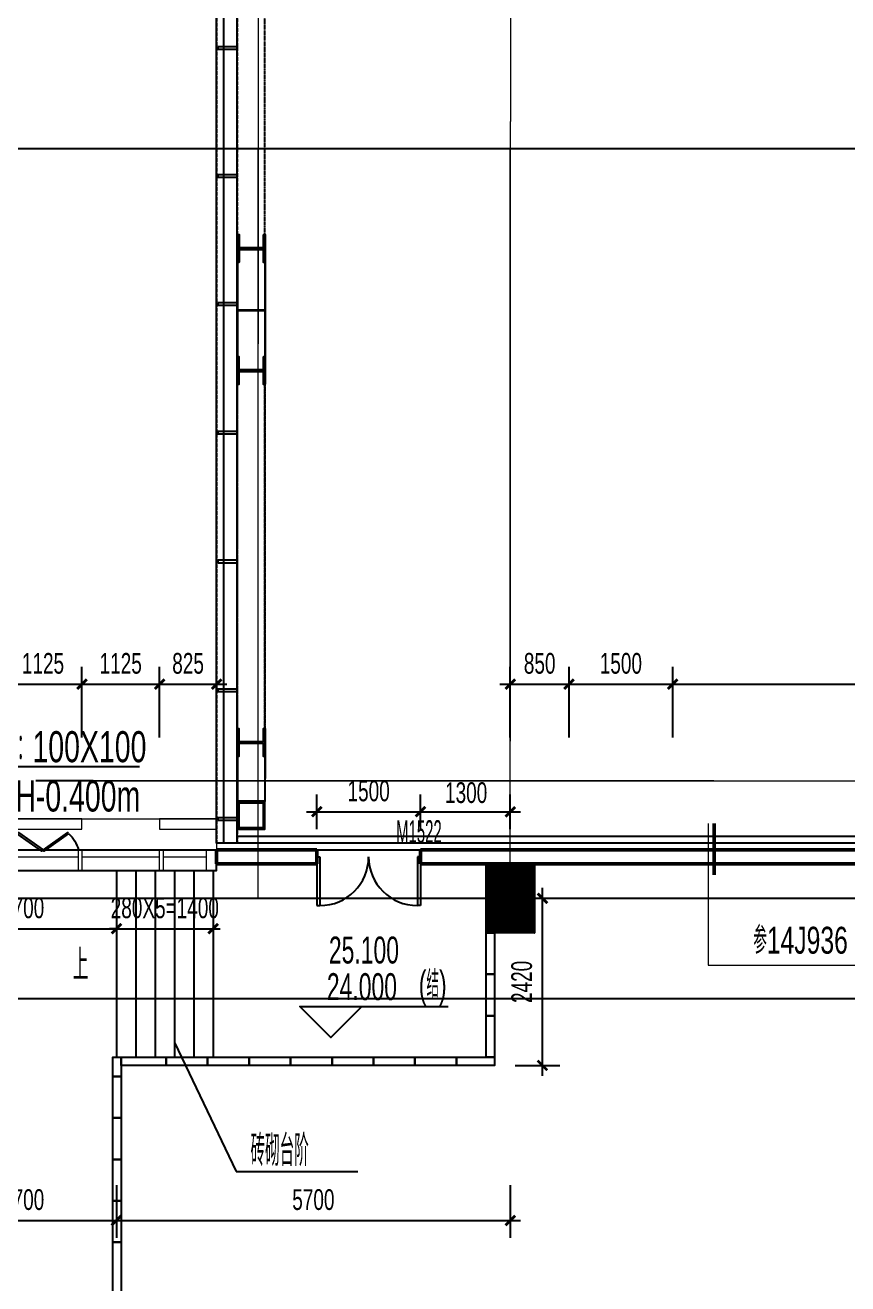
# Model space of a CAD drawing. Header units: millimetres. Extents: x 285006 to 3037698, y -2820855 to 192241.
# Drawn here: x 1050512 to 1062418, y -2798236 to -2780014 of the extents above; entities that cross this region are included whole.
import ezdxf
from ezdxf.enums import TextEntityAlignment as Align
from ezdxf.xclip import XClip

# ---------------------------------------------------------------- set-up
doc = ezdxf.new("R2010")
doc.units = ezdxf.units.MM
doc.header["$XCLIPFRAME"] = 2
doc.header["$PDMODE"] = 35
doc.header["$PDSIZE"] = -0.1
for name, pattern in [('1#B-6F$0$DOTE', [2.42, 2, -0.2, 0.02, -0.2]), ('1#C-6F$0$CONTINOUS', [0]), ('1#C-6F$0$DASH', [0.35, 0.25, -0.1]), ('1#C-6F$0$DASHED2', [0.375, 0.25, -0.125]), ('1#C-6F$0$DOTE', [2.42, 2, -0.2, 0.02, -0.2]), ('DASH', [0.35, 0.25, -0.1]), ('WALL-1C-6F-1$0$CONTINOUS', [0])]:
    doc.linetypes.add(name, pattern=pattern)
for name, color, linetype, lineweight in [('1#B-6F$0$A-ANNO-GRID', 10, '1#B-6F$0$DOTE', 18), ('1#C-6F$0$A-ANNO-GRID', 10, '1#C-6F$0$DOTE', 18), ('DIM-1B-6F$0$A-ANNO-DIMS', 73, 'Continuous', 18), ('DOOR-1B-IDEN-6F$0$A-DOOR-IDEN', 7, 'Continuous', 25), ('EXWALL-1B-6F$0$A-FLOR-UNDR', 11, 'Continuous', 18), ('EXWALL-1B-6F$0$A-WALL-GLAZ', 142, 'Continuous', 18), ('EXWALL-1B-6F$0$A-WALL-STON', 31, 'Continuous', 18), ('IDEN-1AB-6F$0$A-ANNO-LEVL', 130, 'Continuous', 25), ('IDEN-1AB-6F$0$A-ANNO-TEXT', 7, 'Continuous', 25), ('IDEN-1AB-6F$0$A-COND-IDEN-TEXT', 11, 'Continuous', 18), ('VERT-IDEN-1B-4F$0$A-COND-IDEN-TEXT', 11, 'Continuous', 18), ('VERT-IDEN-1B-4F$0$A-ROOM-IDEN', 7, 'Continuous', 25), ('WALL-1A1B-6F$0$A-WALL', 2, 'Continuous', 50), ('WALL-1A1B-6F$0$IDEN-1AB-6F$0$A-ROOM-IDEN', 7, 'Continuous', 25), ('WALL-1C-6F-1$0$A-FLOR-UNDR', 11, 'Continuous', 18), ('WALL-1C-6F-1$0$A-WALL-GLAZ', 142, 'Continuous', 18), ('板边洞口-1C-6F$0$A-HOLE', 5, 'Continuous', 25), ('索引-1A1B-6F1$0$A-ANNO-BREA', 13, 'Continuous', 18), ('索引-1A1B-6F1$0$A-ANNO-TEXT', 7, 'Continuous', 25)]:
    doc.layers.add(name, color=color, linetype=linetype, lineweight=lineweight)
for name, color, linetype in [('1#C-6F$0$0-XREF', 7, 'Continuous'), ('1#C-6F$0$A-WALL', 2, 'Continuous'), ('1#C-6F$0$S-W-BEAMLINE', 4, '1#C-6F$0$DASHED2'), ('4玻璃幕墙', 1, 'Continuous'), ('6铝型材', 8, 'Continuous'), ('___', 4, 'Continuous'), ('COL-1A1B-4~12$0$S-PUB-COL', 6, 'Continuous'), ('COL-1A1B-4~12$0$S-PUB-COLHATCH', 8, 'Continuous'), ('WALL-1A1B-6F$0$A-DOOR', 142, 'Continuous'), ('WALL-1A1B-6F$0$IDEN-1AB-6F$0$DIM_SYMB', 3, 'Continuous'), ('WALL-地台', 8, 'Continuous')]:
    doc.layers.add(name, color=color, linetype=linetype)
doc.styles.add('CCD_DIM', font='archs.shx', dxfattribs={"width": 0.7})
doc.styles.add('DIM-1B-6F$0$HYGB2014', font='hygbsz.shx', dxfattribs={"width": 0.7, "bigfont": 'hygbhz.shx'})
doc.styles.add('DOOR-1B-IDEN-6F$0$HYGB2014', font='hygbsz.shx', dxfattribs={"width": 0.7, "bigfont": 'hygbhz.shx'})
doc.styles.add('IDEN-1AB-6F$0$HYGB2014', font='hygbsz.shx', dxfattribs={"width": 0.7, "bigfont": 'hygbhz.shx'})
doc.styles.add('VERT-IDEN-1B-4F$0$HYGB2014', font='hygbsz.shx', dxfattribs={"width": 0.7, "bigfont": 'hygbhz.shx'})
doc.styles.add('WALL-1A1B-6F$0$IDEN-1AB-6F$0$HYGB2014', font='hygbsz.shx', dxfattribs={"width": 0.7, "bigfont": 'hygbhz.shx'})
doc.styles.add('索引-1A1B-6F1$0$HYGB2014', font='hygbsz.shx', dxfattribs={"width": 0.7, "bigfont": 'hygbhz.shx'})
doc.dimstyles.new('DIM-1B-6F$0$DIMN', dxfattribs={"dimtxt": 300, "dimasz": 100, "dimexe": 250, "dimexo": 300, "dimgap": 0, "dimtad": 0, "dimdec": 0, "dimzin": 0, "dimdsep": 46, "dimtxsty": 'DIM-1B-6F$0$HYGB2014', "dimblk": 'DIM-1B-6F$0$_archtick', "dimcen": 0.09, "dimdle": 150, "dimclrt": 7, "dimazin": 0, "dimtfac": 1, "dimtdec": 0, "dimtix": 1, "dimtmove": 2, "dimatfit": 3, "dimfxl": 1, "dimtvp": 1, "dimtolj": 1, "dimtzin": 0, "dimarcsym": 0})

# ---------------------------------------------------------------- blocks, each defined once
blk = doc.blocks.new('WALL-1C-6F-1$0$mullion_____')
at = {"layer": '6铝型材'}
for p, q in [((-36798, -1713), (-36798, -1433)), ((-36798, -1433), (-36758, -1433)), ((-36758, -1713), (-36758, -1433)), ((-36798, -1713), (-36758, -1713)), ((-36778, -1713), (-36778, -1733))]:
    blk.add_line(p, q, dxfattribs=at)
blk = doc.blocks.new('WALL-1C-6F-1')
at = {"layer": '4玻璃幕墙'}
blk.add_lwpolyline([(98374985, 18794859), (98374985, 18768923)], dxfattribs=at)
at = {"layer": 'WALL-1C-6F-1$0$A-FLOR-UNDR', "linetype": 'WALL-1C-6F-1$0$CONTINOUS', "lineweight": -3, "ltscale": 3}
blk.add_line((98375185, 18769022), (98388435, 18769022), dxfattribs=at)
at = {"layer": 'WALL-地台', "linetype": 'DASH', "ltscale": 200}
blk.add_line((98374885, 18796546), (98374885, 18768923), dxfattribs=at)
blk.add_lwpolyline([(98375185, 18794859), (98375185, 18768923)], dxfattribs=at)
at = {"layer": 'WALL-1C-6F-1$0$A-WALL-GLAZ', "lineweight": -3, "rotation": 269.9999995734953}
for p in [(98376618, 18743657), (98376618, 18741805), (98376618, 18739953), (98376618, 18738088), (98376618, 18736224), (98376618, 18734359), (98376618, 18732494)]:
    blk.add_blockref('WALL-1C-6F-1$0$mullion_____', p, dxfattribs=at)
blk = doc.blocks.new('1#C-6F$0$A$C13D20D7F')
at = {"layer": '1#C-6F$0$S-W-BEAMLINE', "color": 6, "linetype": '1#C-6F$0$CONTINOUS'}
blk.add_lwpolyline([(380, 200), (20, 200), (20, 13), (0, 13), (0, 413), (20, 413), (20, 225), (380, 225), (380, 413), (400, 413), (400, 13), (380, 13)], close=True, dxfattribs=at)
blk = doc.blocks.new('1#C-6F$0$A$C346419F8')
at = {"layer": '1#C-6F$0$S-W-BEAMLINE', "color": 6, "linetype": '1#C-6F$0$CONTINOUS'}
for points in [[(0, 400), (0, 0), (400, 0), (400, 400)], [(20, 380), (20, 20), (380, 20), (380, 380)]]:
    blk.add_lwpolyline(points, close=True, dxfattribs=at)
blk = doc.blocks.new('结构留洞-1#AB-6F')
at = {"layer": 'Defpoints'}
blk.add_lwpolyline([(103000, 20800), (107150, 20800), (107150, 21100), (120900, 21100), (120900, 20900), (120900, 20900), (120900, -500), (120200, -500), (120200, -400), (111750, -400), (111750, -500), (111050, -500), (111050, -400), (102753, -400)], dxfattribs=at)
blk = doc.blocks.new('EXWALL-1B-6F$0$幕墙-1125陶板单元')
blk.add_lwpolyline([(-562.5, 150), (562.5, 150), (562.5, 0), (-562.5, 0)], close=True)
blk = doc.blocks.new('EXWALL-1B-6F$0$ef')
at = {"layer": 'EXWALL-1B-6F$0$A-WALL-GLAZ', "lineweight": -3}
for points in [[(98270726, 18746787), (98270744, 18746769), (98271098, 18747022), (98271079, 18747040)], [(98271469, 18746787), (98271451, 18746769), (98271098, 18747022), (98271116, 18747040)]]:
    blk.add_lwpolyline(points, close=True, dxfattribs=at)
for centre, start, end in [((98271019, 18747123), 193.0402, 228.8588), ((98271176, 18747123), 311.1412, 346.9598)]:
    blk.add_arc(centre, 446, start, end, dxfattribs=at)
blk = doc.blocks.new('EXWALL-1B-6F')
at = {"layer": 'EXWALL-1B-6F$0$A-FLOR-UNDR'}
blk.add_lwpolyline([(98333335, 18769022), (98333335, 18769272), (98374885, 18769272), (98374885, 18768822)], dxfattribs=at)
at = {"layer": 'EXWALL-1B-6F$0$A-WALL-GLAZ', "lineweight": -3}
for p, q in [((98333635, 18768822), (98374885, 18768822)), ((98374885, 18768822), (98374885, 18768622))]:
    blk.add_line(p, q, dxfattribs=at)
at = {"layer": 'EXWALL-1B-6F$0$A-WALL-GLAZ'}
for p, q in [((98371860, 18768722), (98372885, 18768722)), ((98372935, 18768722), (98374060, 18768722)), ((98374110, 18768722), (98374735, 18768722)), ((98374885, 18768622), (98374885, 18768522)), ((98370723, 18768522), (98374885, 18768522))]:
    blk.add_line(p, q, dxfattribs=at)
for points in [[(98372885, 18768822), (98372935, 18768822), (98372935, 18768522), (98372885, 18768522)], [(98374060, 18768822), (98374110, 18768822), (98374110, 18768522), (98374060, 18768522)], [(98374735, 18768522), (98374885, 18768522), (98374885, 18768822), (98374735, 18768822)]]:
    blk.add_lwpolyline(points, close=True, dxfattribs=at)
at = {"layer": 'EXWALL-1B-6F$0$A-WALL-STON'}
blk.add_lwpolyline([(98374060, 18769122), (98374885, 18769122), (98374885, 18769272), (98374060, 18769272)], close=True, dxfattribs=at)
at = {"xscale": -1, "rotation": 180}
blk.add_blockref('EXWALL-1B-6F$0$ef', (101275, 37515844), dxfattribs=at)
at = {"layer": 'EXWALL-1B-6F$0$A-WALL-STON', "xscale": -1, "rotation": 180}
blk.add_blockref('EXWALL-1B-6F$0$幕墙-1125陶板单元', (98372373, 18769272), dxfattribs=at)
blk = doc.blocks.new('WALL-1A1B-6F$0$_A0GGR')
for p, q in [((-0.5, 0), (-0.5, -0.47)), ((-0.5, 0), (-0.47, 0)), ((-0.47, 0), (-0.47, -0.47)), ((0.47, 0), (0.47, -0.47)), ((0.5, 0), (0.47, 0)), ((0.5, 0), (0.5, -0.47)), ((-0.5, -0.47), (-0.47, -0.47)), ((0.5, -0.47), (0.47, -0.47))]:
    blk.add_line(p, q)
for centre, start, end in [((-0.47, 0), 270, 0), ((0.47, 0), 180, 270)]:
    blk.add_arc(centre, 0.47, start, end)
blk = doc.blocks.new('COL-1A1B-4~12')
at = {"layer": 'COL-1A1B-4~12$0$S-PUB-COLHATCH'}
h = blk.add_hatch(dxfattribs=at)
h.set_pattern_fill('ANSI31', color=256)
h.set_pattern_definition([(45, (112786.15705, 5250.88743), (-0.08838834764832, 0.08838834764832), [])])
h.paths.add_polyline_path([(98378785, 18767622), (98379485, 18767622), (98379485, 18768622), (98378785, 18768622)])
at = {"layer": 'COL-1A1B-4~12$0$S-PUB-COL'}
blk.add_lwpolyline([(98378785, 18768622), (98379485, 18768622), (98379485, 18767622), (98378785, 18767622)], close=True, dxfattribs=at)
blk = doc.blocks.new('1#B-6F$0$A$C465C26A5')
at = {"layer": '1#B-6F$0$A-ANNO-GRID', "ltscale": 1.5}
for p, q in [((-12650, -1700), (-12650, 56496.4)), ((-9000, -1700), (-9000, 56496.4)), ((-15865.9, 0), (5275, 0))]:
    blk.add_line(p, q, dxfattribs=at)
blk = doc.blocks.new('DIM-1B-6F$0$_archtick')
at = {"const_width": 0.4}
blk.add_lwpolyline([(-0.7, -0.7), (0.7, 0.7)], dxfattribs=at)
blk = doc.blocks.new('CCD_Dimension_Tick')
at = {"color": 0, "linetype": 'ByBlock'}
for p, q in [((-1.09, 0), (0, 0)), ((0, 0), (1.09, 0))]:
    blk.add_line(p, q, dxfattribs=at)
at = {"color": 0, "linetype": 'Continuous', "const_width": 0.608}
blk.add_lwpolyline([(-0.61, -0.61), (0.61, 0.61)], dxfattribs=at)
blk = doc.blocks.new('*D1549')
at = {"layer": '___', "color": 44, "lineweight": -2, "transparency": 16777216}
for p, q in [((858779, -1074647), (858779, -1074959)), ((859506, -1074647), (859506, -1074959)), ((858879, -1074809), (859406, -1074809))]:
    blk.add_line(p, q, dxfattribs=at)
at = {"layer": 'Defpoints', "color": 0, "transparency": 16777216}
for p in [(858779, -1074497, 0), (859506, -1074497, 0), (859506, -1074809), (1058083, -2814913), (1059208, -2814913), (1059208, -2816155)]:
    blk.add_point(p, dxfattribs=at)
at = {"layer": 'DIM-1B-6F$0$A-ANNO-DIMS', "color": 0, "lineweight": -2, "transparency": 16777216}
for p, q in [((1058083, -2815213), (1058083, -2816405)), ((1059208, -2815213), (1059208, -2816405)), ((1057933, -2816155), (1059358, -2816155))]:
    blk.add_line(p, q, dxfattribs=at)
at = {"layer": '___', "color": 44, "lineweight": -2, "transparency": 16777216, "xscale": 100, "yscale": 100, "zscale": 100}
for p, rotation in [((858779, -1074809), 180.0002028373054), ((859506, -1074809), 0.0002028373054437641)]:
    blk.add_blockref('CCD_Dimension_Tick', p, dxfattribs=dict(at, rotation=rotation))
at = {"layer": 'DIM-1B-6F$0$A-ANNO-DIMS', "color": 0, "lineweight": -2, "transparency": 16777216, "xscale": 100, "yscale": 100, "zscale": 100, "rotation": 180}
blk.add_blockref('DIM-1B-6F$0$_archtick', (1058083, -2816155), dxfattribs=at)
at = {"layer": 'DIM-1B-6F$0$A-ANNO-DIMS', "color": 0, "lineweight": -2, "transparency": 16777216, "xscale": 100, "yscale": 100, "zscale": 100}
blk.add_blockref('DIM-1B-6F$0$_archtick', (1059208, -2816155), dxfattribs=at)
at = {"layer": '___', "color": 50, "transparency": 16777216, "insert": (859142, -1074674), "char_height": 150, "attachment_point": 5, "rotation": 0.0002, "style": 'CCD_DIM'}
blk.add_mtext('\\A1;725', dxfattribs=at)
at = {"layer": 'DIM-1B-6F$0$A-ANNO-DIMS', "color": 7, "transparency": 16777216, "insert": (1058645, -2815855), "char_height": 300, "attachment_point": 5, "style": 'DIM-1B-6F$0$HYGB2014'}
blk.add_mtext('\\A1;1125', dxfattribs=at)
blk = doc.blocks.new('*D1550')
at = {"layer": '___', "color": 44, "lineweight": -2, "transparency": 16777216}
for p, q in [((854266, -1074647), (854266, -1075059)), ((856570, -1074647), (856570, -1075059)), ((856470, -1074909), (854366, -1074909))]:
    blk.add_line(p, q, dxfattribs=at)
at = {"layer": 'Defpoints', "color": 0, "transparency": 16777216}
for p in [(854266, -1074497, 0), (856570, -1074497, 0), (854266, -1074909), (1059208, -2814913), (1060333, -2814913), (1060333, -2816155)]:
    blk.add_point(p, dxfattribs=at)
at = {"layer": 'DIM-1B-6F$0$A-ANNO-DIMS', "color": 0, "lineweight": -2, "transparency": 16777216}
for p, q in [((1059208, -2815213), (1059208, -2816405)), ((1060333, -2815213), (1060333, -2816405)), ((1059058, -2816155), (1060483, -2816155))]:
    blk.add_line(p, q, dxfattribs=at)
at = {"layer": '___', "color": 44, "lineweight": -2, "transparency": 16777216, "xscale": 100, "yscale": 100, "zscale": 100, "rotation": 180}
blk.add_blockref('CCD_Dimension_Tick', (854266, -1074909), dxfattribs=at)
at = {"layer": '___', "color": 44, "lineweight": -2, "transparency": 16777216, "xscale": 100, "yscale": 100, "zscale": 100}
blk.add_blockref('CCD_Dimension_Tick', (856570, -1074909), dxfattribs=at)
at = {"layer": 'DIM-1B-6F$0$A-ANNO-DIMS', "color": 0, "lineweight": -2, "transparency": 16777216, "xscale": 100, "yscale": 100, "zscale": 100, "rotation": 180}
blk.add_blockref('DIM-1B-6F$0$_archtick', (1059208, -2816155), dxfattribs=at)
at = {"layer": 'DIM-1B-6F$0$A-ANNO-DIMS', "color": 0, "lineweight": -2, "transparency": 16777216, "xscale": 100, "yscale": 100, "zscale": 100}
blk.add_blockref('DIM-1B-6F$0$_archtick', (1060333, -2816155), dxfattribs=at)
at = {"layer": '___', "color": 50, "transparency": 16777216, "insert": (855418, -1074774), "char_height": 150, "attachment_point": 5, "style": 'CCD_DIM'}
blk.add_mtext('\\A1;2305', dxfattribs=at)
at = {"layer": 'DIM-1B-6F$0$A-ANNO-DIMS', "color": 7, "transparency": 16777216, "insert": (1059770, -2815855), "char_height": 300, "attachment_point": 5, "style": 'DIM-1B-6F$0$HYGB2014'}
blk.add_mtext('\\A1;1125', dxfattribs=at)
blk = doc.blocks.new('*D1551')
at = {"layer": '___', "color": 44, "lineweight": -2, "transparency": 16777216}
for p, q in [((855943, -1074647), (855943, -1074804)), ((856043, -1074654), (856470, -1074654)), ((856570, -1074647), (856570, -1074804))]:
    blk.add_line(p, q, dxfattribs=at)
at = {"layer": 'Defpoints', "color": 0, "transparency": 16777216}
for p in [(855943, -1074497, 0), (856570, -1074497, 0), (856570, -1074654), (1060333, -2814913), (1061458, -2814913), (1061458, -2816155)]:
    blk.add_point(p, dxfattribs=at)
at = {"layer": 'DIM-1B-6F$0$A-ANNO-DIMS', "color": 0, "lineweight": -2, "transparency": 16777216}
for p, q in [((1060333, -2815213), (1060333, -2816405)), ((1061458, -2815213), (1061458, -2816405)), ((1060183, -2816155), (1061608, -2816155))]:
    blk.add_line(p, q, dxfattribs=at)
at = {"layer": '___', "color": 44, "lineweight": -2, "transparency": 16777216, "xscale": 100, "yscale": 100, "zscale": 100, "rotation": 180}
blk.add_blockref('CCD_Dimension_Tick', (855943, -1074654), dxfattribs=at)
at = {"layer": '___', "color": 44, "lineweight": -2, "transparency": 16777216, "xscale": 100, "yscale": 100, "zscale": 100}
blk.add_blockref('CCD_Dimension_Tick', (856570, -1074654), dxfattribs=at)
at = {"layer": 'DIM-1B-6F$0$A-ANNO-DIMS', "color": 0, "lineweight": -2, "transparency": 16777216, "xscale": 100, "yscale": 100, "zscale": 100, "rotation": 180}
blk.add_blockref('DIM-1B-6F$0$_archtick', (1060333, -2816155), dxfattribs=at)
at = {"layer": 'DIM-1B-6F$0$A-ANNO-DIMS', "color": 0, "lineweight": -2, "transparency": 16777216, "xscale": 100, "yscale": 100, "zscale": 100}
blk.add_blockref('DIM-1B-6F$0$_archtick', (1061458, -2816155), dxfattribs=at)
at = {"layer": '___', "color": 50, "transparency": 16777216, "insert": (856257, -1074519), "char_height": 150, "attachment_point": 5, "style": 'CCD_DIM'}
blk.add_mtext('\\A1;625', dxfattribs=at)
at = {"layer": 'DIM-1B-6F$0$A-ANNO-DIMS', "color": 7, "transparency": 16777216, "insert": (1060895, -2815855), "char_height": 300, "attachment_point": 5, "style": 'DIM-1B-6F$0$HYGB2014'}
blk.add_mtext('\\A1;1125', dxfattribs=at)
blk = doc.blocks.new('*D1413')
at = {"layer": 'Defpoints', "color": 0, "transparency": 16777216}
for p in [(1051333, -2789555), (1050208, -2790626), (1051333, -2790626)]:
    blk.add_point(p, dxfattribs=at)
at = {"layer": 'DIM-1B-6F$0$A-ANNO-DIMS', "color": 0, "lineweight": -2, "transparency": 16777216}
for p, q in [((1050208, -2790326), (1050208, -2789305)), ((1051333, -2790326), (1051333, -2789305)), ((1050058, -2789555), (1051483, -2789555))]:
    blk.add_line(p, q, dxfattribs=at)
at = {"layer": 'DIM-1B-6F$0$A-ANNO-DIMS', "color": 0, "lineweight": -2, "transparency": 16777216, "xscale": 100, "yscale": 100, "zscale": 100, "rotation": 180}
blk.add_blockref('DIM-1B-6F$0$_archtick', (1050208, -2789555), dxfattribs=at)
at = {"layer": 'DIM-1B-6F$0$A-ANNO-DIMS', "color": 0, "lineweight": -2, "transparency": 16777216, "xscale": 100, "yscale": 100, "zscale": 100}
blk.add_blockref('DIM-1B-6F$0$_archtick', (1051333, -2789555), dxfattribs=at)
at = {"layer": 'DIM-1B-6F$0$A-ANNO-DIMS', "color": 7, "transparency": 16777216, "insert": (1050770, -2789255), "char_height": 300, "attachment_point": 5, "style": 'DIM-1B-6F$0$HYGB2014'}
blk.add_mtext('\\A1;1125', dxfattribs=at)
blk = doc.blocks.new('*D1414')
at = {"layer": 'Defpoints', "color": 0, "transparency": 16777216}
for p in [(1052458, -2789555), (1051333, -2790626), (1052458, -2790626)]:
    blk.add_point(p, dxfattribs=at)
at = {"layer": 'DIM-1B-6F$0$A-ANNO-DIMS', "color": 0, "lineweight": -2, "transparency": 16777216}
for p, q in [((1051333, -2790326), (1051333, -2789305)), ((1052458, -2790326), (1052458, -2789305)), ((1051183, -2789555), (1052608, -2789555))]:
    blk.add_line(p, q, dxfattribs=at)
at = {"layer": 'DIM-1B-6F$0$A-ANNO-DIMS', "color": 0, "lineweight": -2, "transparency": 16777216, "xscale": 100, "yscale": 100, "zscale": 100, "rotation": 180}
blk.add_blockref('DIM-1B-6F$0$_archtick', (1051333, -2789555), dxfattribs=at)
at = {"layer": 'DIM-1B-6F$0$A-ANNO-DIMS', "color": 0, "lineweight": -2, "transparency": 16777216, "xscale": 100, "yscale": 100, "zscale": 100}
blk.add_blockref('DIM-1B-6F$0$_archtick', (1052458, -2789555), dxfattribs=at)
at = {"layer": 'DIM-1B-6F$0$A-ANNO-DIMS', "color": 7, "transparency": 16777216, "insert": (1051895, -2789255), "char_height": 300, "attachment_point": 5, "style": 'DIM-1B-6F$0$HYGB2014'}
blk.add_mtext('\\A1;1125', dxfattribs=at)
blk = doc.blocks.new('*D1415')
at = {"layer": 'Defpoints', "color": 0, "transparency": 16777216}
for p in [(1053283, -2789555), (1052458, -2790626), (1053283, -2790626)]:
    blk.add_point(p, dxfattribs=at)
at = {"layer": 'DIM-1B-6F$0$A-ANNO-DIMS', "color": 0, "lineweight": -2, "transparency": 16777216}
for p, q in [((1052458, -2790326), (1052458, -2789305)), ((1053283, -2790326), (1053283, -2789305)), ((1052308, -2789555), (1053433, -2789555))]:
    blk.add_line(p, q, dxfattribs=at)
at = {"layer": 'DIM-1B-6F$0$A-ANNO-DIMS', "color": 0, "lineweight": -2, "transparency": 16777216, "xscale": 100, "yscale": 100, "zscale": 100, "rotation": 180}
blk.add_blockref('DIM-1B-6F$0$_archtick', (1052458, -2789555), dxfattribs=at)
at = {"layer": 'DIM-1B-6F$0$A-ANNO-DIMS', "color": 0, "lineweight": -2, "transparency": 16777216, "xscale": 100, "yscale": 100, "zscale": 100}
blk.add_blockref('DIM-1B-6F$0$_archtick', (1053283, -2789555), dxfattribs=at)
at = {"layer": 'DIM-1B-6F$0$A-ANNO-DIMS', "color": 7, "transparency": 16777216, "insert": (1052870, -2789255), "char_height": 300, "attachment_point": 5, "style": 'DIM-1B-6F$0$HYGB2014'}
blk.add_mtext('\\A1;825', dxfattribs=at)
blk = doc.blocks.new('*D1448')
at = {"layer": 'Defpoints', "color": 0, "transparency": 16777216}
for p in [(1058383, -2789555), (1057533, -2790626), (1058383, -2790626)]:
    blk.add_point(p, dxfattribs=at)
at = {"layer": 'DIM-1B-6F$0$A-ANNO-DIMS', "color": 0, "lineweight": -2, "transparency": 16777216}
for p, q in [((1057533, -2790326), (1057533, -2789305)), ((1058383, -2790326), (1058383, -2789305)), ((1057383, -2789555), (1058533, -2789555))]:
    blk.add_line(p, q, dxfattribs=at)
at = {"layer": 'DIM-1B-6F$0$A-ANNO-DIMS', "color": 0, "lineweight": -2, "transparency": 16777216, "xscale": 100, "yscale": 100, "zscale": 100, "rotation": 180}
blk.add_blockref('DIM-1B-6F$0$_archtick', (1057533, -2789555), dxfattribs=at)
at = {"layer": 'DIM-1B-6F$0$A-ANNO-DIMS', "color": 0, "lineweight": -2, "transparency": 16777216, "xscale": 100, "yscale": 100, "zscale": 100}
blk.add_blockref('DIM-1B-6F$0$_archtick', (1058383, -2789555), dxfattribs=at)
at = {"layer": 'DIM-1B-6F$0$A-ANNO-DIMS', "color": 7, "transparency": 16777216, "insert": (1057958, -2789255), "char_height": 300, "attachment_point": 5, "style": 'DIM-1B-6F$0$HYGB2014'}
blk.add_mtext('\\A1;850', dxfattribs=at)
blk = doc.blocks.new('*D1449')
at = {"layer": 'Defpoints', "color": 0, "transparency": 16777216}
for p in [(1059883, -2789555), (1058383, -2790626), (1059883, -2790626)]:
    blk.add_point(p, dxfattribs=at)
at = {"layer": 'DIM-1B-6F$0$A-ANNO-DIMS', "color": 0, "lineweight": -2, "transparency": 16777216}
for p, q in [((1058383, -2790326), (1058383, -2789305)), ((1059883, -2790326), (1059883, -2789305)), ((1058233, -2789555), (1060033, -2789555))]:
    blk.add_line(p, q, dxfattribs=at)
at = {"layer": 'DIM-1B-6F$0$A-ANNO-DIMS', "color": 0, "lineweight": -2, "transparency": 16777216, "xscale": 100, "yscale": 100, "zscale": 100, "rotation": 180}
blk.add_blockref('DIM-1B-6F$0$_archtick', (1058383, -2789555), dxfattribs=at)
at = {"layer": 'DIM-1B-6F$0$A-ANNO-DIMS', "color": 0, "lineweight": -2, "transparency": 16777216, "xscale": 100, "yscale": 100, "zscale": 100}
blk.add_blockref('DIM-1B-6F$0$_archtick', (1059883, -2789555), dxfattribs=at)
at = {"layer": 'DIM-1B-6F$0$A-ANNO-DIMS', "color": 7, "transparency": 16777216, "insert": (1059133, -2789255), "char_height": 300, "attachment_point": 5, "style": 'DIM-1B-6F$0$HYGB2014'}
blk.add_mtext('\\A1;1500', dxfattribs=at)
blk = doc.blocks.new('*D1450')
at = {"layer": 'Defpoints', "color": 0, "transparency": 16777216}
for p in [(1066533, -2789555), (1059883, -2790626), (1066533, -2790626)]:
    blk.add_point(p, dxfattribs=at)
at = {"layer": 'DIM-1B-6F$0$A-ANNO-DIMS', "color": 0, "lineweight": -2, "transparency": 16777216}
for p, q in [((1059883, -2790326), (1059883, -2789305)), ((1066533, -2790326), (1066533, -2789305)), ((1059733, -2789555), (1066683, -2789555))]:
    blk.add_line(p, q, dxfattribs=at)
at = {"layer": 'DIM-1B-6F$0$A-ANNO-DIMS', "color": 0, "lineweight": -2, "transparency": 16777216, "xscale": 100, "yscale": 100, "zscale": 100, "rotation": 180}
blk.add_blockref('DIM-1B-6F$0$_archtick', (1059883, -2789555), dxfattribs=at)
at = {"layer": 'DIM-1B-6F$0$A-ANNO-DIMS', "color": 0, "lineweight": -2, "transparency": 16777216, "xscale": 100, "yscale": 100, "zscale": 100}
blk.add_blockref('DIM-1B-6F$0$_archtick', (1066533, -2789555), dxfattribs=at)
at = {"layer": 'DIM-1B-6F$0$A-ANNO-DIMS', "color": 7, "transparency": 16777216, "insert": (1063208, -2789255), "char_height": 300, "attachment_point": 5, "style": 'DIM-1B-6F$0$HYGB2014'}
blk.add_mtext('\\A1;6650', dxfattribs=at)
blk = doc.blocks.new('*D1484')
at = {"layer": 'Defpoints', "color": 0, "transparency": 16777216}
for p in [(1049133, -2796509), (1051833, -2796509), (1051833, -2797319)]:
    blk.add_point(p, dxfattribs=at)
at = {"layer": 'DIM-1B-6F$0$A-ANNO-DIMS', "color": 0, "lineweight": -2, "transparency": 16777216}
for p, q in [((1049133, -2796809), (1049133, -2797569)), ((1051833, -2796809), (1051833, -2797569)), ((1048983, -2797319), (1051983, -2797319))]:
    blk.add_line(p, q, dxfattribs=at)
at = {"layer": 'DIM-1B-6F$0$A-ANNO-DIMS', "color": 0, "lineweight": -2, "transparency": 16777216, "xscale": 100, "yscale": 100, "zscale": 100, "rotation": 180}
blk.add_blockref('DIM-1B-6F$0$_archtick', (1049133, -2797319), dxfattribs=at)
at = {"layer": 'DIM-1B-6F$0$A-ANNO-DIMS', "color": 0, "lineweight": -2, "transparency": 16777216, "xscale": 100, "yscale": 100, "zscale": 100}
blk.add_blockref('DIM-1B-6F$0$_archtick', (1051833, -2797319), dxfattribs=at)
at = {"layer": 'DIM-1B-6F$0$A-ANNO-DIMS', "color": 7, "transparency": 16777216, "insert": (1050483, -2797019), "char_height": 300, "attachment_point": 5, "style": 'DIM-1B-6F$0$HYGB2014'}
blk.add_mtext('\\A1;2700', dxfattribs=at)
blk = doc.blocks.new('*D1487')
at = {"layer": 'Defpoints', "color": 0, "transparency": 16777216}
for p in [(1049133, -2792655), (1051833, -2792655), (1051833, -2793095)]:
    blk.add_point(p, dxfattribs=at)
at = {"layer": 'DIM-1B-6F$0$A-ANNO-DIMS', "color": 0, "lineweight": -2, "transparency": 16777216}
for p, q in [((1048983, -2793095), (1051983, -2793095)), ((1049133, -2792955), (1049133, -2793345)), ((1051833, -2792955), (1051833, -2793345))]:
    blk.add_line(p, q, dxfattribs=at)
at = {"layer": 'DIM-1B-6F$0$A-ANNO-DIMS', "color": 0, "lineweight": -2, "transparency": 16777216, "xscale": 100, "yscale": 100, "zscale": 100, "rotation": 180}
blk.add_blockref('DIM-1B-6F$0$_archtick', (1049133, -2793095), dxfattribs=at)
at = {"layer": 'DIM-1B-6F$0$A-ANNO-DIMS', "color": 0, "lineweight": -2, "transparency": 16777216, "xscale": 100, "yscale": 100, "zscale": 100}
blk.add_blockref('DIM-1B-6F$0$_archtick', (1051833, -2793095), dxfattribs=at)
at = {"layer": 'DIM-1B-6F$0$A-ANNO-DIMS', "color": 7, "transparency": 16777216, "insert": (1050483, -2792795), "char_height": 300, "attachment_point": 5, "style": 'DIM-1B-6F$0$HYGB2014'}
blk.add_mtext('\\A1;2700', dxfattribs=at)
blk = doc.blocks.new('*D1488')
at = {"layer": 'Defpoints', "color": 0, "transparency": 16777216}
for p in [(1051833, -2792655), (1053233, -2792655), (1053233, -2793095)]:
    blk.add_point(p, dxfattribs=at)
at = {"layer": 'DIM-1B-6F$0$A-ANNO-DIMS', "color": 0, "lineweight": -2, "transparency": 16777216}
for p, q in [((1051833, -2793095), (1051733, -2793095)), ((1051833, -2792955), (1051833, -2793345)), ((1051833, -2793095), (1053233, -2793095)), ((1053233, -2792955), (1053233, -2793345)), ((1053233, -2793095), (1053333, -2793095))]:
    blk.add_line(p, q, dxfattribs=at)
at = {"layer": 'DIM-1B-6F$0$A-ANNO-DIMS', "color": 0, "lineweight": -2, "transparency": 16777216, "xscale": 100, "yscale": 100, "zscale": 100}
blk.add_blockref('DIM-1B-6F$0$_archtick', (1051833, -2793095), dxfattribs=at)
at = {"layer": 'DIM-1B-6F$0$A-ANNO-DIMS', "color": 0, "lineweight": -2, "transparency": 16777216, "xscale": 100, "yscale": 100, "zscale": 100, "rotation": 180}
blk.add_blockref('DIM-1B-6F$0$_archtick', (1053233, -2793095), dxfattribs=at)
at = {"layer": 'DIM-1B-6F$0$A-ANNO-DIMS', "color": 7, "transparency": 16777216, "insert": (1052533, -2792795), "char_height": 300, "attachment_point": 5, "style": 'DIM-1B-6F$0$HYGB2014'}
blk.add_mtext('\\A1;280X5=1400', dxfattribs=at)
blk = doc.blocks.new('*D1489')
at = {"layer": 'Defpoints', "color": 0, "transparency": 16777216}
for p in [(1057303, -2792655), (1057999, -2792655), (1057303, -2795075)]:
    blk.add_point(p, dxfattribs=at)
at = {"layer": 'DIM-1B-6F$0$A-ANNO-DIMS', "color": 0, "lineweight": -2, "transparency": 16777216}
for p, q in [((1057999, -2795225), (1057999, -2792505)), ((1057603, -2792655), (1058249, -2792655)), ((1057603, -2795075), (1058249, -2795075))]:
    blk.add_line(p, q, dxfattribs=at)
at = {"layer": 'DIM-1B-6F$0$A-ANNO-DIMS', "color": 0, "lineweight": -2, "transparency": 16777216, "xscale": 100, "yscale": 100, "zscale": 100}
for p, rotation in [((1057999, -2792655), 90), ((1057999, -2795075), 270)]:
    blk.add_blockref('DIM-1B-6F$0$_archtick', p, dxfattribs=dict(at, rotation=rotation))
at = {"layer": 'DIM-1B-6F$0$A-ANNO-DIMS', "color": 7, "transparency": 16777216, "insert": (1057699, -2793865), "char_height": 300, "attachment_point": 5, "rotation": 90, "style": 'DIM-1B-6F$0$HYGB2014'}
blk.add_mtext('\\A1;2420', dxfattribs=at)
blk = doc.blocks.new('*D1490')
at = {"layer": 'Defpoints', "color": 0, "transparency": 16777216}
for p in [(1056233, -2791402), (1054733, -2791955), (1056233, -2791955)]:
    blk.add_point(p, dxfattribs=at)
at = {"layer": 'DIM-1B-6F$0$A-ANNO-DIMS', "color": 0, "lineweight": -2, "transparency": 16777216}
for p, q in [((1054733, -2791655), (1054733, -2791152)), ((1056233, -2791655), (1056233, -2791152)), ((1054583, -2791402), (1056383, -2791402))]:
    blk.add_line(p, q, dxfattribs=at)
at = {"layer": 'DIM-1B-6F$0$A-ANNO-DIMS', "color": 0, "lineweight": -2, "transparency": 16777216, "xscale": 100, "yscale": 100, "zscale": 100, "rotation": 180}
blk.add_blockref('DIM-1B-6F$0$_archtick', (1054733, -2791402), dxfattribs=at)
at = {"layer": 'DIM-1B-6F$0$A-ANNO-DIMS', "color": 0, "lineweight": -2, "transparency": 16777216, "xscale": 100, "yscale": 100, "zscale": 100}
blk.add_blockref('DIM-1B-6F$0$_archtick', (1056233, -2791402), dxfattribs=at)
at = {"layer": 'DIM-1B-6F$0$A-ANNO-DIMS', "color": 7, "transparency": 16777216, "insert": (1055483, -2791102), "char_height": 300, "attachment_point": 5, "style": 'DIM-1B-6F$0$HYGB2014'}
blk.add_mtext('\\A1;1500', dxfattribs=at)
blk = doc.blocks.new('*D1491')
at = {"layer": 'Defpoints', "color": 0, "transparency": 16777216}
for p in [(1057533, -2791402), (1056233, -2791955), (1057533, -2791955)]:
    blk.add_point(p, dxfattribs=at)
at = {"layer": 'DIM-1B-6F$0$A-ANNO-DIMS', "color": 0, "lineweight": -2, "transparency": 16777216}
for p, q in [((1056233, -2791655), (1056233, -2791152)), ((1057533, -2791655), (1057533, -2791152)), ((1056083, -2791402), (1057683, -2791402))]:
    blk.add_line(p, q, dxfattribs=at)
at = {"layer": 'DIM-1B-6F$0$A-ANNO-DIMS', "color": 0, "lineweight": -2, "transparency": 16777216, "xscale": 100, "yscale": 100, "zscale": 100, "rotation": 180}
blk.add_blockref('DIM-1B-6F$0$_archtick', (1056233, -2791402), dxfattribs=at)
at = {"layer": 'DIM-1B-6F$0$A-ANNO-DIMS', "color": 0, "lineweight": -2, "transparency": 16777216, "xscale": 100, "yscale": 100, "zscale": 100}
blk.add_blockref('DIM-1B-6F$0$_archtick', (1057533, -2791402), dxfattribs=at)
at = {"layer": 'DIM-1B-6F$0$A-ANNO-DIMS', "color": 7, "transparency": 16777216, "insert": (1056894, -2791127), "char_height": 300, "attachment_point": 5, "style": 'DIM-1B-6F$0$HYGB2014'}
blk.add_mtext('\\A1;1300', dxfattribs=at)
blk = doc.blocks.new('*D1506')
at = {"layer": 'Defpoints', "color": 0, "transparency": 16777216}
for p in [(1051833, -2796509), (1057533, -2796509), (1057533, -2797319)]:
    blk.add_point(p, dxfattribs=at)
at = {"layer": 'DIM-1B-6F$0$A-ANNO-DIMS', "color": 0, "lineweight": -2, "transparency": 16777216}
for p, q in [((1051833, -2796809), (1051833, -2797569)), ((1057533, -2796809), (1057533, -2797569)), ((1051683, -2797319), (1057683, -2797319))]:
    blk.add_line(p, q, dxfattribs=at)
at = {"layer": 'DIM-1B-6F$0$A-ANNO-DIMS', "color": 0, "lineweight": -2, "transparency": 16777216, "xscale": 100, "yscale": 100, "zscale": 100, "rotation": 180}
blk.add_blockref('DIM-1B-6F$0$_archtick', (1051833, -2797319), dxfattribs=at)
at = {"layer": 'DIM-1B-6F$0$A-ANNO-DIMS', "color": 0, "lineweight": -2, "transparency": 16777216, "xscale": 100, "yscale": 100, "zscale": 100}
blk.add_blockref('DIM-1B-6F$0$_archtick', (1057533, -2797319), dxfattribs=at)
at = {"layer": 'DIM-1B-6F$0$A-ANNO-DIMS', "color": 7, "transparency": 16777216, "insert": (1054683, -2797019), "char_height": 300, "attachment_point": 5, "style": 'DIM-1B-6F$0$HYGB2014'}
blk.add_mtext('\\A1;5700', dxfattribs=at)
blk = doc.blocks.new('索引-1A1B-6F1')
at = {"layer": '索引-1A1B-6F1$0$A-ANNO-BREA'}
for p, q in [((98381998, 18769205), (98381998, 18767155)), ((98381998, 18767155), (98384332, 18767155))]:
    blk.add_line(p, q, dxfattribs=at)
at = {"layer": '索引-1A1B-6F1$0$A-ANNO-BREA', "const_width": 50}
blk.add_lwpolyline([(98382086, 18768460), (98382086, 18769205)], dxfattribs=at)
at = {"layer": '索引-1A1B-6F1$0$A-ANNO-TEXT', "style": '索引-1A1B-6F1$0$HYGB2014', "width": 0.7}
blk.add_text('参14J936', height=390, dxfattribs=at).set_placement((98384020, 18767203), align=Align.BOTTOM_RIGHT)
blk = doc.blocks.new('VERT-IDEN-1B-4F')
at = {"layer": 'VERT-IDEN-1B-4F$0$A-COND-IDEN-TEXT', "lineweight": -3}
blk.add_lwpolyline([(98373768, 18770027), (98370995, 18770027), (98367635, 18766422)], dxfattribs=at)
at = {"layer": 'VERT-IDEN-1B-4F$0$A-ROOM-IDEN', "lineweight": -3, "style": 'VERT-IDEN-1B-4F$0$HYGB2014', "width": 0.7}
for s, p in [('结构留洞：100X100', (98371086, 18770092, 0)), ('洞底标高H-0.400m', (98371064, 18769378, 0))]:
    blk.add_text(s, height=450, dxfattribs=at).set_placement(p)
blk = doc.blocks.new('IDEN-1AB-6F')
at = {"layer": 'IDEN-1AB-6F$0$A-ANNO-LEVL'}
blk.add_lwpolyline([(98376989, 18766555), (98376539, 18766105), (98376089, 18766555), (98378234, 18766555)], dxfattribs=at)
at = {"layer": 'IDEN-1AB-6F$0$A-COND-IDEN-TEXT', "lineweight": -3}
for p, q in [((98374275, 18766035), (98375167, 18764169)), ((98375167, 18764169), (98376928, 18764169))]:
    blk.add_line(p, q, dxfattribs=at)
at = {"layer": 'IDEN-1AB-6F$0$A-ANNO-LEVL', "style": 'IDEN-1AB-6F$0$HYGB2014', "width": 0.65}
for s, p in [('25.100', (98376510, 18767178)), ('(结)', (98377811, 18766684)), ('24.000', (98376481, 18766648))]:
    blk.add_text(s, height=390, dxfattribs=at).set_placement(p)
at = {"layer": 'IDEN-1AB-6F$0$A-ANNO-TEXT', "style": 'IDEN-1AB-6F$0$HYGB2014', "width": 0.65}
blk.add_text('砖砌台阶', height=450, dxfattribs=at).set_placement((98375376, 18764472), align=Align.MIDDLE_LEFT)
blk = doc.blocks.new('DOOR-1B-IDEN-6F')
at = {"layer": 'DOOR-1B-IDEN-6F$0$A-DOOR-IDEN', "style": 'DOOR-1B-IDEN-6F$0$HYGB2014', "width": 0.5}
blk.add_text('M1522', height=330, dxfattribs=at).set_placement((98377483, 18769088), align=Align.MIDDLE_LEFT)
blk = doc.blocks.new('1#C-6F$0$A$C465C26A5')
at = {"layer": '1#C-6F$0$A-ANNO-GRID', "ltscale": 1.5}
for p, q in [((-12650, -1700), (-12650, 56496.4)), ((-9000, -1700), (-9000, 56496.4)), ((-15865.9, 0), (5275, 0))]:
    blk.add_line(p, q, dxfattribs=at)
blk = doc.blocks.new('A$C008C76B7')
at = {"color": 1}
for points in [[(35910, -600), (35970, -600), (35970, -1200), (35850, -1200), (35850, -600)], [(35910, -1200), (35970, -1200), (35970, -1800), (35850, -1800), (35850, -1200)], [(35910, -1800), (35970, -1800), (35970, -2400), (35850, -2400), (35850, -1800)], [(30510, -2400), (30570, -2400), (30570, -2680), (30450, -2680), (30450, -2400)], [(30570, -2400), (31220, -2400), (31220, -2520), (30570, -2520)], [(31220, -2400), (31820, -2400), (31820, -2520), (31220, -2520)], [(31820, -2400), (32420, -2400), (32420, -2520), (31820, -2520)], [(32420, -2400), (33020, -2400), (33020, -2520), (32420, -2520)], [(33020, -2400), (33620, -2400), (33620, -2520), (33020, -2520)], [(33620, -2400), (34220, -2400), (34220, -2520), (33620, -2520)], [(34220, -2400), (34820, -2400), (34820, -2520), (34220, -2520)], [(34820, -2400), (35420, -2400), (35420, -2520), (34820, -2520)], [(35420, -2400), (35970, -2400), (35970, -2520), (35420, -2520)], [(30510, -2680), (30570, -2680), (30570, -3280), (30450, -3280), (30450, -2680)], [(30510, -3280), (30570, -3280), (30570, -3880), (30450, -3880), (30450, -3280)], [(30510, -3880), (30570, -3880), (30570, -4480), (30450, -4480), (30450, -3880)], [(30510, -4480), (30570, -4480), (30570, -5080), (30450, -5080), (30450, -4480)], [(30510, -5080), (30570, -5080), (30570, -5880), (30450, -5880), (30450, -5080)]]:
    blk.add_lwpolyline(points, close=True, dxfattribs=at)

msp = doc.modelspace()

# ---------------------------------------------------------------- linework, layer by layer
for p, q in [((1051832.7, -2792254.7), (1051832.7, -2794954.7)), ((1052112.7, -2792254.7), (1052112.7, -2794954.7)), ((1052392.7, -2792254.7), (1052392.7, -2794954.7)), ((1052672.7, -2792254.7), (1052672.7, -2794954.7)), ((1052952.7, -2792254.7), (1052952.7, -2794954.7)), ((1053232.7, -2792254.7), (1053232.7, -2794954.7))]:
    msp.add_line(p, q)
at = {"elevation": 0}
msp.add_lwpolyline([(1053283.1, -2737755.1), (1067133.1, -2737755.1), (1067132.5, -2791855.3), (1053282.5, -2791855.1)], close=True, dxfattribs=at)
at = {"layer": '1#C-6F$0$A-WALL', "color": 4, "linetype": '1#C-6F$0$DASH'}
for p, q in [((1053582.5, -2783452.1, 0), (1053582.5, -2777410.1, 0)), ((1053982.5, -2783452.1, 0), (1053982.5, -2777410.1, 0)), ((1053582.4, -2790202.5, 0), (1053582.4, -2784818.1, 0)), ((1053583.6, -2790194.9, 0), (1053586.5, -2784810.5, 0)), ((1053982.4, -2790202.5, 0), (1053982.4, -2784818.1, 0)), ((1053983.6, -2790195.1, 0), (1053986.5, -2784810.8, 0))]:
    msp.add_line(p, q, dxfattribs=at)
at = {"layer": '1#C-6F$0$S-W-BEAMLINE', "linetype": '1#C-6F$0$CONTINOUS'}
for p, q in [((1053587.2, -2783444.5, 0), (1053586.5, -2784810.5, 0)), ((1053987.1, -2783444.7, 0), (1053986.5, -2784810.8, 0)), ((1053582.5, -2783452.1, 0), (1053582.4, -2784818.1, 0)), ((1053982.4, -2783452.1, 0), (1053982.4, -2784818.1, 0)), ((1053982.4, -2784147.6, 0), (1053582.4, -2784147.6, 0)), ((1053986.8, -2784140.2, 0), (1053586.8, -2784140, 0))]:
    msp.add_line(p, q, dxfattribs=at)
at = {"layer": '1#C-6F$0$S-W-BEAMLINE', "linetype": 'Continuous', "ltscale": 1.5}
for p, q in [((1053582.3, -2790602.5, 0), (1053582.3, -2791255.1, 0)), ((1053583.3, -2790594.9, 0), (1053582.9, -2791247.6, 0)), ((1053982.4, -2790602.5, 0), (1053982.4, -2791255.2, 0)), ((1053983.4, -2790595.1, 0), (1053983, -2791247.8, 0))]:
    msp.add_line(p, q, dxfattribs=at)
at = {"layer": 'Defpoints', "elevation": 0}
msp.add_lwpolyline([(1027752.4, -2736431.6), (1088455.4, -2736431.6), (1088455.4, -2794110.7), (1027752.4, -2794110.7)], close=True, dxfattribs=at)
at = {"layer": 'WALL-1A1B-6F$0$A-WALL'}
for p, q in [((1054732.7, -2791954.7), (1053282.7, -2791954.7)), ((1053282.7, -2791954.7), (1053282.7, -2792154.7)), ((1054732.7, -2792154.7), (1054732.7, -2791954.7)), ((1057532.7, -2791954.7), (1056232.7, -2791954.7)), ((1056232.7, -2792154.7), (1056232.7, -2791954.7)), ((1067032.7, -2791954.7), (1057532.7, -2791954.7)), ((1054732.7, -2792154.7), (1053282.7, -2792154.7)), ((1057883.6, -2792154.7), (1056232.7, -2792154.7)), ((1067032.8, -2792154.7), (1057883.6, -2792154.7))]:
    msp.add_line(p, q, dxfattribs=at)
at = {"layer": 'WALL-1A1B-6F$0$IDEN-1AB-6F$0$DIM_SYMB'}
msp.add_lwpolyline([(1051658.9, -2793604.7, 0, 0, 0), (1052932.7, -2793604.7, 80, 0, 0), (1053232.7, -2793604.7, 0, 0, 0)], format="xyseb", dxfattribs=at)
at = {"layer": '板边洞口-1C-6F$0$A-HOLE', "linetype": 'Continuous', "ltscale": 1.5, "elevation": 0}
msp.add_lwpolyline([(1066832.4, -2791855.8), (1053582.4, -2791855.6), (1053583, -2738055.6), (1066833, -2738055.8), (1066832.4, -2791855.8)], dxfattribs=at)

# ---------------------------------------------------------------- block references
at = {"ltscale": 1.5, "rotation": 359.9692125216086}
msp.add_blockref('1#C-6F$0$A$C465C26A5', (1066533.2, -2790955, 0), dxfattribs=at)
ref = msp.add_blockref('结构留洞-1#AB-6F', (946132.7, -2813054.7))
XClip(ref).set_block_clipping_path([(52000.000000149, -7800.0001855306), (130675.0000000149, 34249.9998144694)])
ref = msp.add_blockref('COL-1A1B-4~12', (-97321602.3, -21560776.8))
XClip(ref).set_block_clipping_path([(98319735.0140507817, 18739922.1058121212), (98398410.0140506476, 18781972.1058121212)])
ref = msp.add_blockref('索引-1A1B-6F1', (-97321602.3, -21560776.8))
XClip(ref).set_block_clipping_path([(98319735.0140507817, 18739922.1058121212), (98398410.0140506476, 18781972.1058121212)])
ref = msp.add_blockref('IDEN-1AB-6F', (-97321602.3, -21560776.8))
XClip(ref).set_block_clipping_path([(98319735.0140507966, 18739922.1058121212), (98398410.0140506625, 18781972.1058121212)])
at = {"ltscale": 1.5}
ref = msp.add_blockref('1#B-6F$0$A$C465C26A5', (1066532.7, -2790954.7), dxfattribs=at)
XClip(ref).set_block_clipping_path([(-17399.9999999851, -1700), (10275, 9149.9998158999)])
for name, p in [('VERT-IDEN-1B-4F', (-97321602.3, -21560776.8)), ('EXWALL-1B-6F', (-97321602.3, -21560776.8)), ('DOOR-1B-IDEN-6F', (-97321602.3, -21560776.8)), ('A$C008C76B7', (1021332.7, -2792554.7))]:
    msp.add_blockref(name, p)
at = {"layer": '1#C-6F$0$0-XREF', "ltscale": 1.5}
for name, p, rotation in [('WALL-1C-6F-1', (-97321829.1, -21559590.8, 0), 359.999308722076), ('1#C-6F$0$A$C13D20D7F', (1053582.5, -2783464.6, 0), 359.999308722076), ('1#C-6F$0$A$C13D20D7F', (1053587.3, -2783457, 0), 359.9692125216086), ('1#C-6F$0$A$C13D20D7F', (1053582.5, -2785230.6, 0), 359.999308722076), ('1#C-6F$0$A$C13D20D7F', (1053586.3, -2785223, 0), 359.9692125216086), ('1#C-6F$0$A$C13D20D7F', (1053582.4, -2790615, 0), 359.999308722076), ('1#C-6F$0$A$C13D20D7F', (1053583.4, -2790607.4, 0), 359.9692125216086), ('1#C-6F$0$A$C346419F8', (1053582.4, -2791655.1, 0), 359.999308722076), ('1#C-6F$0$A$C346419F8', (1053582.8, -2791647.6, 0), 359.9692125216086)]:
    msp.add_blockref(name, p, dxfattribs=dict(at, rotation=rotation))
at = {"layer": 'WALL-1A1B-6F$0$A-DOOR', "xscale": 1500, "yscale": 1500, "zscale": 2100}
msp.add_blockref('WALL-1A1B-6F$0$_A0GGR', (1055482.7, -2792054.7), dxfattribs=at)

# ---------------------------------------------------------------- texts
at = {"layer": 'WALL-1A1B-6F$0$IDEN-1AB-6F$0$A-ROOM-IDEN', "lineweight": -3, "style": 'WALL-1A1B-6F$0$IDEN-1AB-6F$0$HYGB2014', "width": 0.7}
msp.add_text('上', height=450, dxfattribs=at).set_placement((1051200.2, -2793844.6))

# ---------------------------------------------------------------- dimensions: what is measured, and where the dimension line sits
at = {"layer": 'DIM-1B-6F$0$A-ANNO-DIMS'}
for p1, p2, distance, picture, middle in [((1059207.7, -2814913.1), (1060332.7, -2814913.1), -1241.6, '*D1550', (1059770.2, -2815854.7)), ((1060332.7, -2814913.1), (1061457.7, -2814913.1), -1241.6, '*D1551', (1060895.2, -2815854.7)), ((1058082.7, -2814913.1), (1059207.7, -2814913.1), -1241.6, '*D1549', (1058645.2, -2815854.7)), ((1050207.7, -2790625.5), (1051332.7, -2790625.5), 1070.9, '*D1413', (1050770.2, -2789254.7)), ((1051332.7, -2790625.5), (1052457.7, -2790625.5), 1070.9, '*D1414', (1051895.2, -2789254.7)), ((1052457.7, -2790625.5), (1053282.7, -2790625.5), 1070.9, '*D1415', (1052870.2, -2789254.7)), ((1057532.7, -2790625.5), (1058382.7, -2790625.5), 1070.9, '*D1448', (1057957.7, -2789254.7)), ((1058382.7, -2790625.5), (1059882.7, -2790625.5), 1070.9, '*D1449', (1059132.7, -2789254.7)), ((1059882.7, -2790625.5), (1066532.7, -2790625.5), 1070.9, '*D1450', (1063207.7, -2789254.7)), ((1054732.7, -2791954.7), (1056232.7, -2791954.7), 552.8, '*D1490', (1055482.7, -2791101.9)), ((1057302.7, -2795074.7), (1057302.7, -2792654.7), -696.3, '*D1489', (1057699, -2793864.7)), ((1049132.7, -2792654.7), (1051832.7, -2792654.7), -440.2, '*D1487', (1050482.7, -2792794.9)), ((1049132.7, -2796508.8), (1051832.7, -2796508.8), -809.7, '*D1484', (1050482.7, -2797018.5)), ((1051832.7, -2796508.8), (1057532.7, -2796508.8), -809.7, '*D1506', (1054682.7, -2797018.5))]:
    dim = msp.add_aligned_dim(p1=p1, p2=p2, distance=distance, dimstyle='DIM-1B-6F$0$DIMN', dxfattribs=at)
    dim.commit()
    dim.dimension.update_dxf_attribs({"geometry": picture, "text_midpoint": middle})
dim = msp.add_linear_dim(base=(1057532.7, -2791401.9), p1=(1056232.7, -2791954.7), p2=(1057532.7, -2791954.7), angle=0, dimstyle='DIM-1B-6F$0$DIMN', dxfattribs=at)
dim.commit()
dim.dimension.update_dxf_attribs({"geometry": '*D1491', "text_midpoint": (1056893.6, -2791126.9), "dimtype": 161})
dim = msp.add_aligned_dim(p1=(1051832.7, -2792654.7), p2=(1053232.7, -2792654.7), distance=-440.2, text='280X5=1400', dimstyle='DIM-1B-6F$0$DIMN', dxfattribs=at)
dim.commit()
dim.dimension.update_dxf_attribs({"geometry": '*D1488', "text_midpoint": (1052532.7, -2792794.9)})

doc.saveas('drawing.dxf')
